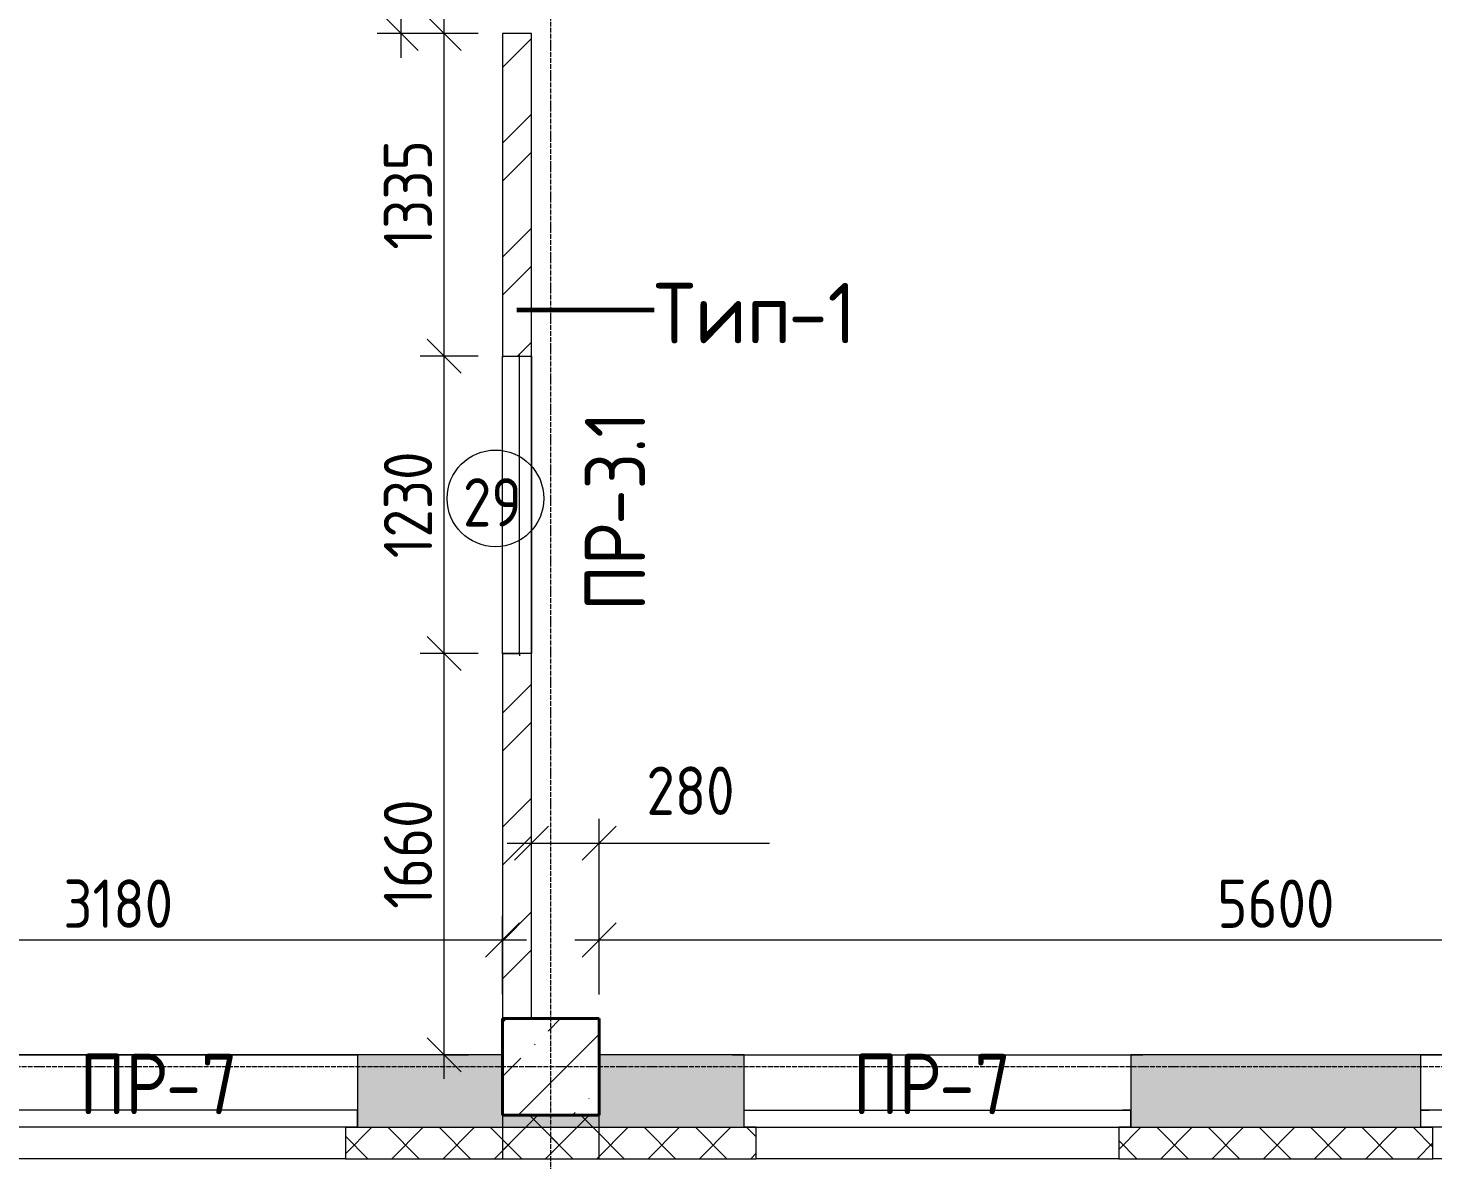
# Model space of a CAD drawing. Header units: millimetres. Extents: x -60946 to 138510, y -262288 to 24501.
# Drawn here: x 31646 to 37459, y -206008 to -201326 of the extents above; entities that cross this region are included whole.
import ezdxf

# ---------------------------------------------------------------- set-up
doc = ezdxf.new("R2010")
doc.units = ezdxf.units.MM
doc.linetypes.add('ADSK_Линия сетки', pattern=[25, 20, -2.5, 0, -2.5])
for name, color, linetype, lineweight in [('0) 1 вып перегородка', 7, 'Continuous', 60), ('_ Окна', 7, 'Continuous', 18), ('Марки', 7, 'Continuous', 20), ('Марки окон', 7, 'Continuous', 20), ('Несущие колонны', 7, 'Continuous', 18), ('Окна', 7, 'Continuous', 9), ('Оси', 7, 'Continuous', 9), ('Размеры', 7, 'Continuous', 9), ('Стены внутренние', 7, 'Continuous', 18), ('Стены наружные', 7, 'Continuous', 18), ('Стены штриховка', 7, 'Continuous', 9)]:
    doc.layers.add(name, color=color, linetype=linetype, lineweight=lineweight)
doc.styles.add('GOST Common_2', font='', dxfattribs={"width": 0.9, "height": 250})
doc.styles.add('GOST Common_3', font='', dxfattribs={"width": 0.9, "height": 200})
doc.styles.add('GOST Common_4', font='', dxfattribs={"height": 250})
doc.styles.get('GOST Common_2').set_extended_font_data('GOST Common')
doc.styles.get('GOST Common_3').set_extended_font_data('GOST Common')
doc.styles.get('GOST Common_4').set_extended_font_data('GOST Common')
doc.dimstyles.new('ADSK_Основной_2_0', dxfattribs={"dimscale": 304.8, "dimtxt": 201.142999, "dimasz": 0.463911, "dimexe": 0.328084, "dimexo": 0.328084, "dimgap": 0.164042, "dimtad": 1, "dimdec": 3, "dimrnd": 0.001, "dimdsep": 46, "dimtxsty": 'GOST Common_3', "dimblk1": 'OBLIQUE', "dimblk2": 'OBLIQUE', "dimsah": 1, "dimcen": 0.09, "dimdle": 0.328084, "dimazin": 2, "dimtfac": 1, "dimtdec": 4, "dimtix": 1, "dimtmove": 0, "dimatfit": 3, "dimfxl": 1, "dimtvp": 1, "dimtolj": 1, "dimtzin": 0, "dimlwd": 20, "dimlwe": 20, "dimarcsym": 2})
doc.dimstyles.new('ADSK_Основной_2_0_2', dxfattribs={"dimscale": 304.8, "dimtxt": 201.142999, "dimasz": 0.463911, "dimexe": 0.328084, "dimexo": 0.328084, "dimgap": 0.164042, "dimtad": 1, "dimdec": 3, "dimrnd": 0.001, "dimdsep": 46, "dimtxsty": 'GOST Common_3', "dimblk1": 'OBLIQUE', "dimblk2": 'OBLIQUE', "dimsah": 1, "dimcen": 0.09, "dimdle": 0.328084, "dimazin": 2, "dimtfac": 1, "dimtdec": 4, "dimtix": 1, "dimtmove": 0, "dimatfit": 3, "dimfxl": 1, "dimtvp": 1, "dimtolj": 1, "dimtzin": 0, "dimlwd": 20, "dimlwe": 20, "dimarcsym": 2})
pattern_1 = [(45, (9.36, -198628.46), (-106.066, 106.066), []), (135, (9.36, -198628.46), (-106.066, -106.066), [])]

# ---------------------------------------------------------------- blocks, each defined once
blk = doc.blocks.new('ОКНО L03 _2СТ_RS - ОК-5_1600х2000h-3556615-Кладочный план 4-го этажа')
at = {"layer": '_ Окна'}
for p, q in [((-838.1, 149), (761.9, 149)), ((-838.1, 149), (-838.1, 79)), ((-838.1, 149), (-833.1, 149)), ((-818.1, 149), (-38.1, 149)), ((-38.1, 149), (741.9, 149)), ((761.9, 149), (756.9, 149)), ((761.9, 149), (761.9, 79)), ((-838.1, 79), (761.9, 79)), ((-838.1, 79), (-803.1, 79)), ((-818.1, 79), (-38.1, 79)), ((-38.1, 79), (741.9, 79)), ((761.9, 79), (726.9, 79))]:
    blk.add_line(p, q, dxfattribs=at)
at = {"layer": 'Окна'}
blk.add_line((-888.1, -150), (811.9, -150), dxfattribs=at)
blk = doc.blocks.new('ОКНО L03 _2СТ_RS - ОК-5_1600х2000h-3556607-Кладочный план 4-го этажа')
at = {"layer": '_ Окна'}
for p, q in [((-838.1, -79), (761.9, -79)), ((-838.1, -149), (-838.1, -79)), ((-838.1, -79), (-803.1, -79)), ((-818.1, -79), (-38.1, -79)), ((-38.1, -79), (741.9, -79)), ((761.9, -79), (726.9, -79)), ((761.9, -149), (761.9, -79)), ((-838.1, -149), (761.9, -149)), ((-838.1, -149), (-833.1, -149)), ((-818.1, -149), (-38.1, -149)), ((-38.1, -149), (741.9, -149)), ((761.9, -149), (756.9, -149))]:
    blk.add_line(p, q, dxfattribs=at)
at = {"layer": 'Окна'}
blk.add_line((-888.1, 150), (811.9, 150), dxfattribs=at)
blk = doc.blocks.new('ADSK_КолоннаЖБ_Прямоугольная - 400x400 мм-1807143-Кладочный план 4-го этажа')
at = {"layer": 'Несущие колонны', "lineweight": 40}
for p, q in [((-200, 200), (200, 200)), ((-200, -200), (-200, 200)), ((200, 200), (200, -200)), ((200, -200), (-200, -200))]:
    blk.add_line(p, q, dxfattribs=at)
blk = doc.blocks.new('ОКНО L01 _СТ_RS - ОК-300_внутреннее_1200х1000h_рентгенозащитное-3505804-Кладочный план 4-го этажа')
at = {"layer": '_ Окна'}
for p, q in [((-653.1, 60), (576.9, 60)), ((-653.1, 60), (-653.1, -10)), ((-653.1, 60), (-648.1, 60)), ((-618.1, 60), (541.9, 60)), ((576.9, 60), (571.9, 60)), ((576.9, 60), (576.9, -10)), ((-653.1, -10), (-663.1, -10)), ((-653.1, -10), (576.9, -10)), ((-618.1, -10), (541.9, -10)), ((576.9, -10), (586.9, -10))]:
    blk.add_line(p, q, dxfattribs=at)
at = {"layer": 'Окна'}
blk.add_line((-703.1, -60), (626.9, -60), dxfattribs=at)
blk = doc.blocks.new('_Oblique')
at = {"color": 0, "linetype": 'ByBlock', "lineweight": -2}
blk.add_line((-0.5, -0.5), (0.5, 0.5), dxfattribs=at)
blk = doc.blocks.new('*D6315')
at = {"layer": 'Defpoints', "color": 0, "transparency": 16777216}
for p in [(34009.4, -204697.8), (33729.4, -204998.4), (34009.4, -205423.5)]:
    blk.add_point(p, dxfattribs=at)
at = {"layer": 'Размеры', "color": 0, "lineweight": 20, "transparency": 16777216}
for p, q in [((33729.4, -204898.4), (33729.4, -204597.8)), ((34009.4, -205323.5), (34009.4, -204597.8)), ((33629.4, -204697.8), (34009.4, -204697.8)), ((34009.4, -204697.8), (34713.6, -204697.8))]:
    blk.add_line(p, q, dxfattribs=at)
at = {"layer": 'Размеры', "color": 0, "lineweight": 20, "transparency": 16777216, "xscale": 141.4, "yscale": 141.4, "zscale": 141.4, "rotation": 180}
blk.add_blockref('_Oblique', (33729.4, -204697.8), dxfattribs=at)
at = {"layer": 'Размеры', "color": 0, "lineweight": 20, "transparency": 16777216, "xscale": 141.4, "yscale": 141.4, "zscale": 141.4}
blk.add_blockref('_Oblique', (34009.4, -204697.8), dxfattribs=at)
at = {"layer": 'Размеры', "color": 0, "lineweight": 9, "transparency": 16777216, "insert": (34205.1, -204381.1), "char_height": 200, "width": 454.106, "attachment_point": 1, "line_spacing_factor": 1.022761, "style": 'GOST Common_3'}
blk.add_mtext('\\A1;280', dxfattribs=at)
blk = doc.blocks.new('*D6316')
at = {"layer": 'Defpoints', "color": 0, "transparency": 16777216}
for p in [(39609.4, -205098.4), (34009.4, -205423.5), (39609.4, -205423.5)]:
    blk.add_point(p, dxfattribs=at)
at = {"layer": 'Размеры', "color": 0, "lineweight": 20, "transparency": 16777216}
for p, q in [((34009.4, -205323.5), (34009.4, -204998.4)), ((39609.4, -205323.5), (39609.4, -204998.4)), ((33909.4, -205098.4), (39709.4, -205098.4))]:
    blk.add_line(p, q, dxfattribs=at)
at = {"layer": 'Размеры', "color": 0, "lineweight": 20, "transparency": 16777216, "xscale": 141.4, "yscale": 141.4, "zscale": 141.4, "rotation": 180}
blk.add_blockref('_Oblique', (34009.4, -205098.4), dxfattribs=at)
at = {"layer": 'Размеры', "color": 0, "lineweight": 20, "transparency": 16777216, "xscale": 141.4, "yscale": 141.4, "zscale": 141.4}
blk.add_blockref('_Oblique', (39609.4, -205098.4), dxfattribs=at)
at = {"layer": 'Размеры', "color": 0, "lineweight": 9, "transparency": 16777216, "insert": (36809.4, -204948.4), "char_height": 200, "width": 605.475, "attachment_point": 5, "style": 'GOST Common_3'}
blk.add_mtext('\\A1;5600', dxfattribs=at)
blk = doc.blocks.new('*D6318')
at = {"layer": 'Defpoints', "color": 0, "transparency": 16777216}
for p in [(33368.4, -203913.5), (33609.4, -203913.5), (33268.4, -205573.5)]:
    blk.add_point(p, dxfattribs=at)
at = {"layer": 'Размеры', "color": 0, "lineweight": 20, "transparency": 16777216}
for p, q in [((33368.4, -205673.5), (33368.4, -203813.5)), ((33509.4, -203913.5), (33268.4, -203913.5)), ((33368.4, -205573.5), (33468.4, -205573.5))]:
    blk.add_line(p, q, dxfattribs=at)
at = {"layer": 'Размеры', "color": 0, "lineweight": 20, "transparency": 16777216, "xscale": 141.4, "yscale": 141.4, "zscale": 141.4}
for p, rotation in [((33368.4, -203913.5), 90), ((33368.4, -205573.5), 270)]:
    blk.add_blockref('_Oblique', p, dxfattribs=dict(at, rotation=rotation))
at = {"layer": 'Размеры', "color": 0, "lineweight": 9, "transparency": 16777216, "insert": (33218.4, -204743.5), "char_height": 200, "width": 560.473, "attachment_point": 5, "rotation": 90, "style": 'GOST Common_3'}
blk.add_mtext('\\A1;1660', dxfattribs=at)
blk = doc.blocks.new('*D6319')
at = {"layer": 'Defpoints', "color": 0, "transparency": 16777216}
for p in [(33368.4, -202683.5), (33609.4, -202683.5), (33609.4, -203913.5)]:
    blk.add_point(p, dxfattribs=at)
at = {"layer": 'Размеры', "color": 0, "lineweight": 20, "transparency": 16777216}
for p, q in [((33368.4, -204013.5), (33368.4, -202583.5)), ((33509.4, -202683.5), (33268.4, -202683.5)), ((33509.4, -203913.5), (33268.4, -203913.5))]:
    blk.add_line(p, q, dxfattribs=at)
at = {"layer": 'Размеры', "color": 0, "lineweight": 20, "transparency": 16777216, "xscale": 141.4, "yscale": 141.4, "zscale": 141.4}
for p, rotation in [((33368.4, -202683.5), 90), ((33368.4, -203913.5), 270)]:
    blk.add_blockref('_Oblique', p, dxfattribs=dict(at, rotation=rotation))
at = {"layer": 'Размеры', "color": 0, "lineweight": 9, "transparency": 16777216, "insert": (33218.4, -203298.5), "char_height": 200, "width": 560.473, "attachment_point": 5, "rotation": 90, "style": 'GOST Common_3'}
blk.add_mtext('\\A1;1230', dxfattribs=at)
blk = doc.blocks.new('*D6320')
at = {"layer": 'Defpoints', "color": 0, "transparency": 16777216}
for p in [(33368.4, -201348.5), (33609.4, -201348.5), (33609.4, -202683.5)]:
    blk.add_point(p, dxfattribs=at)
at = {"layer": 'Размеры', "color": 0, "lineweight": 20, "transparency": 16777216}
for p, q in [((33368.4, -202783.5), (33368.4, -201248.5)), ((33509.4, -201348.5), (33268.4, -201348.5)), ((33509.4, -202683.5), (33268.4, -202683.5))]:
    blk.add_line(p, q, dxfattribs=at)
at = {"layer": 'Размеры', "color": 0, "lineweight": 20, "transparency": 16777216, "xscale": 141.4, "yscale": 141.4, "zscale": 141.4}
for p, rotation in [((33368.4, -201348.5), 90), ((33368.4, -202683.5), 270)]:
    blk.add_blockref('_Oblique', p, dxfattribs=dict(at, rotation=rotation))
at = {"layer": 'Размеры', "color": 0, "lineweight": 9, "transparency": 16777216, "insert": (33218.4, -202016), "char_height": 200, "width": 560.473, "attachment_point": 5, "rotation": 90, "style": 'GOST Common_3'}
blk.add_mtext('\\A1;1335', dxfattribs=at)
blk = doc.blocks.new('*D6321')
at = {"layer": 'Defpoints', "color": 0, "transparency": 16777216}
for p in [(33190.4, -200298.5), (33609.4, -200298.5), (33609.4, -201348.5)]:
    blk.add_point(p, dxfattribs=at)
at = {"layer": 'Размеры', "color": 0, "lineweight": 20, "transparency": 16777216}
for p, q in [((33190.4, -200198.5), (33190.4, -200513.9)), ((33509.4, -200298.5), (33090.4, -200298.5)), ((33190.4, -201448.5), (33190.4, -201213.9)), ((33509.4, -201348.5), (33090.4, -201348.5))]:
    blk.add_line(p, q, dxfattribs=at)
at = {"layer": 'Размеры', "color": 0, "lineweight": 20, "transparency": 16777216, "xscale": 141.4, "yscale": 141.4, "zscale": 141.4}
for p, rotation in [((33190.4, -200298.5), 90), ((33190.4, -201348.5), 270)]:
    blk.add_blockref('_Oblique', p, dxfattribs=dict(at, rotation=rotation))
at = {"layer": 'Размеры', "color": 0, "lineweight": 9, "transparency": 16777216, "insert": (33057, -201144.1), "char_height": 200, "width": 560.473, "attachment_point": 1, "rotation": 90, "line_spacing_factor": 1.022761, "style": 'GOST Common_3'}
blk.add_mtext('\\A1;1050', dxfattribs=at)
blk = doc.blocks.new('*D6125')
at = {"layer": 'Defpoints', "color": 0, "transparency": 16777216}
for p in [(30429.4, -204998.4), (33609.4, -205098.4), (33609.4, -205423.5)]:
    blk.add_point(p, dxfattribs=at)
at = {"layer": 'Размеры', "color": 0, "lineweight": 20, "transparency": 16777216}
for p, q in [((33609.4, -205323.5), (33609.4, -204998.4)), ((30329.4, -205098.4), (33709.4, -205098.4)), ((30429.4, -205098.4), (30429.4, -205198.4))]:
    blk.add_line(p, q, dxfattribs=at)
at = {"layer": 'Размеры', "color": 0, "lineweight": 20, "transparency": 16777216, "xscale": 141.4, "yscale": 141.4, "zscale": 141.4, "rotation": 180}
blk.add_blockref('_Oblique', (30429.4, -205098.4), dxfattribs=at)
at = {"layer": 'Размеры', "color": 0, "lineweight": 20, "transparency": 16777216, "xscale": 141.4, "yscale": 141.4, "zscale": 141.4}
blk.add_blockref('_Oblique', (33609.4, -205098.4), dxfattribs=at)
at = {"layer": 'Размеры', "color": 0, "lineweight": 9, "transparency": 16777216, "insert": (32019.4, -204948.4), "char_height": 200, "width": 560.473, "attachment_point": 5, "style": 'GOST Common_3'}
blk.add_mtext('\\A1;3180', dxfattribs=at)
blk = doc.blocks.new('М_окна1 - Маркировка типоразмера-1510237-Кладочный план 4-го этажа')
at = {"layer": 'Марки окон'}
blk.add_circle((0, 0), 2, dxfattribs=at)

msp = doc.modelspace()

# ---------------------------------------------------------------- hatches: boundary and pattern name
at = {"layer": 'Несущие колонны', "lineweight": 9}
h = msp.add_hatch(dxfattribs=at)
h.set_pattern_fill('FP_1', color=256, style=0, pattern_type=2)
h.set_pattern_definition([(45, (9.36, -198628.46), (-224.5064, 224.5064), []), (45, (233.87, -198628.46), (-224.5064, 224.5064), [396.875, -79.375, 3.353, -76.022])])
h.paths.add_polyline_path([(34009.3615, -205823.4914), (34009.3615, -205423.4914), (33609.3615, -205423.4914), (33609.3615, -205823.4914)])
at = {"layer": 'Стены внутренние', "lineweight": 9}
h = msp.add_hatch(dxfattribs=at)
h.set_pattern_fill('FP_8', color=256, style=0, pattern_type=2)
h.set_pattern_definition([(45, (9.36, -198628.46), (-235.7317, 235.7317), []), (45, (166.5, -198628.46), (-235.7317, 235.7317), [])])
h.paths.add_polyline_path([(33729.3615, -205423.4914), (33729.3615, -203913.4914), (33609.3615, -203913.4914), (33609.3615, -205423.4914)])
h.paths.add_polyline_path([(33729.3615, -202683.4914), (33729.3615, -201348.4914), (33609.3615, -201348.4914), (33609.3615, -202683.4914)])
h.paths.add_polyline_path([(33609.3615, -200298.4914), (33729.3615, -200298.4914), (33729.3615, -199943.4914), (33609.3615, -199943.4914)])
h = msp.add_hatch(dxfattribs=at)
h.set_pattern_fill('FP_2', color=256, style=0, pattern_type=2)
h.set_pattern_definition([(45, (9.36, -198628.46), (84.18955, 308.69595), [396.875, -79.375, 3.353, -76.022])])
h.paths.add_polyline_path([(59259.3615, -205873.4914), (59259.3615, -205872.4914), (59209.3615, -205872.4914), (59209.3615, -205573.4914), (58009.3615, -205573.4914), (58009.3615, -205872.4914), (57959.3615, -205873.4914)])
h.paths.add_polyline_path([(60759.3615, -205873.4914), (61559.3615, -205873.4914), (61559.3615, -205573.4914), (60809.3615, -205573.4914), (60809.3615, -205872.4914), (60759.3615, -205872.4914)])
h.paths.add_polyline_path([(56459.3615, -205873.4914), (56459.3615, -205872.4914), (56409.3615, -205872.4914), (56409.3615, -205573.4914), (54809.3615, -205573.4914), (54809.3615, -205872.4914), (56097.859, -205873.4914)])
h.paths.add_polyline_path([(53259.3615, -205873.4914), (53259.3615, -205872.4914), (53209.3615, -205872.4914), (53209.3615, -205573.4914), (52009.3615, -205573.4914), (52009.3615, -205872.4914), (52797.6931, -205873.4914)])
h.paths.add_polyline_path([(48459.3615, -205873.4914), (50409.3615, -205872.4914), (50409.3615, -205573.4914), (48509.3615, -205573.4914), (48509.3615, -205872.4914), (48459.3615, -205872.4914)])
h.paths.add_polyline_path([(39597.0293, -205873.4914), (40609.3615, -205872.4914), (40609.3615, -205573.4914), (39009.3615, -205573.4914), (39009.3615, -205872.4914), (38959.3615, -205873.4914)])
h.paths.add_polyline_path([(37459.3615, -205873.4914), (37459.3615, -205872.4914), (37409.3615, -205872.4914), (37409.3615, -205573.4914), (36209.3615, -205573.4914), (36209.3615, -205872.4914), (36296.8633, -205873.4914)])
h.paths.add_polyline_path([(46959.3615, -205873.4914), (46959.3615, -205872.4914), (46909.3615, -205872.4914), (46909.3615, -205573.4914), (45009.3615, -205573.4914), (45009.3615, -205872.4914), (46197.3612, -205873.4914)])
h.paths.add_polyline_path([(42897.1952, -205873.4914), (43409.3615, -205872.4914), (43409.3615, -205573.4914), (42209.3615, -205573.4914), (42209.3615, -205872.4914), (42159.3615, -205873.4914)])
h.paths.add_polyline_path([(34659.3615, -205873.4914), (34659.3615, -205872.4914), (34609.3615, -205872.4914), (34609.3615, -205573.4914), (34009.3615, -205573.4914), (34009.3615, -205823.4914), (33609.3615, -205823.4914), (33609.3615, -205573.4914), (33009.3615, -205573.4914), (33009.3615, -205872.4914), (32996.6974, -205873.4914)])
h.paths.add_polyline_path([(22659.3615, -205873.4914), (22659.3615, -205872.4914), (22609.3615, -205872.4914), (22609.3615, -205573.4914), (22009.3615, -205573.4914), (22009.3615, -205823.4914), (21609.3615, -205823.4914), (21609.3615, -205573.4914), (21009.3615, -205573.4914), (21009.3615, -205872.4914), (20959.3615, -205873.4914)])
h.paths.add_polyline_path([(28659.3615, -205873.4914), (28659.3615, -205872.4914), (28609.3615, -205872.4914), (28609.3615, -205573.4914), (27009.3615, -205573.4914), (27009.3615, -205872.4914), (26959.3615, -205873.4914)])
h.paths.add_polyline_path([(25459.3615, -205873.4914), (25459.3615, -205872.4914), (25409.3615, -205872.4914), (25409.3615, -205573.4914), (24209.3615, -205573.4914), (24209.3615, -205872.4914), (24159.3615, -205873.4914)])
h.paths.add_polyline_path([(19459.3615, -205873.4914), (19459.3615, -205872.4914), (19409.3615, -205872.4914), (19409.3615, -205573.4914), (18209.3615, -205573.4914), (18209.3615, -205872.4914), (18159.3615, -205873.4914)])
h.paths.add_polyline_path([(31459.3615, -205873.4914), (31459.3615, -205872.4914), (31409.3615, -205872.4914), (31409.3615, -205573.4914), (30209.3615, -205573.4914), (30209.3615, -205872.4914), (30159.3615, -205873.4914)])
h.paths.add_polyline_path([(16659.3615, -205873.4914), (16659.3615, -205872.4914), (16609.3615, -205872.4914), (16609.3615, -205573.4914), (16009.3615, -205573.4914), (16009.3615, -205823.4914), (15609.3615, -205823.4914), (15609.3615, -205573.4914), (15009.3615, -205573.4914), (15009.3615, -205823.4914), (14609.3615, -205823.4914), (14609.3615, -205573.4914), (14009.3615, -205573.4914), (14009.3615, -205872.4914), (16495.8676, -205873.4914)])
h.paths.add_polyline_path([(9659.3615, -205873.4914), (9659.3615, -205872.4914), (9609.3615, -205872.4914), (9609.3615, -205573.4914), (9009.3615, -205573.4914), (9009.3615, -205823.4914), (8609.3615, -205823.4914), (8609.3615, -205573.4914), (8009.3615, -205573.4914), (8009.3615, -205872.4914), (7959.3615, -205873.4914)])
h.paths.add_polyline_path([(11159.3615, -205873.4914), (12409.3615, -205872.4914), (12409.3615, -205573.4914), (11209.3615, -205573.4914), (11209.3615, -205872.4914), (11159.3615, -205872.4914)])
h.paths.add_polyline_path([(3659.3615, -205873.4914), (3659.3615, -205872.4914), (3609.3615, -205872.4914), (3609.3615, -205573.4914), (3009.3615, -205573.4914), (3009.3615, -205823.4914), (2609.3615, -205823.4914), (2609.3615, -205573.4914), (2009.3615, -205573.4914), (2009.3615, -205872.4914), (3295.2038, -205873.4914)])
h.paths.add_polyline_path([(-840.6385, -205873.4914), (409.3615, -205872.4914), (409.3615, -205573.4914), (-790.6385, -205573.4914), (-790.6385, -205872.4914), (-840.6385, -205872.4914)])
h.paths.add_polyline_path([(-2340.6385, -205873.4914), (-2340.6385, -205872.4914), (-2390.6385, -205872.4914), (-2390.6385, -205573.4914), (-2990.6385, -205573.4914), (-2990.6385, -205873.4914)])
h.paths.add_polyline_path([(5159.3615, -205873.4914), (6409.3615, -205872.4914), (6409.3615, -205573.4914), (5209.3615, -205573.4914), (5209.3615, -205872.4914), (5159.3615, -205872.4914)])
at = {"layer": 'Стены наружные', "lineweight": 9}
h = msp.add_hatch(dxfattribs=at)
h.set_pattern_fill('FP_4', color=256, style=0, pattern_type=2)
h.set_pattern_definition(pattern_1)
h.paths.add_polyline_path([(33609.3615, -206003.4914), (34009.3615, -206003.4914), (34009.3615, -205823.4914), (33609.3615, -205823.4914)])
h = msp.add_hatch(dxfattribs=at)
h.set_pattern_fill('FP_4', color=256, style=0, pattern_type=2)
h.set_pattern_definition(pattern_1)
h.paths.add_polyline_path([(61989.3615, -206003.4914), (61989.3615, -205873.4914), (60759.3615, -205873.4914), (60759.3615, -206003.4914), (61873.1494, -206003.4914)])
h.paths.add_polyline_path([(57959.3615, -206003.4914), (59259.3615, -206003.4914), (59259.3615, -205873.4914), (57959.3615, -205873.4914)])
h.paths.add_polyline_path([(40659.3615, -206003.4914), (40659.3615, -205873.4914), (38959.3615, -205873.4914), (38959.3615, -206003.4914), (39597.0293, -206003.4914)])
h.paths.add_polyline_path([(51959.3615, -206003.4914), (53259.3615, -206003.4914), (53259.3615, -205873.4914), (51959.3615, -205873.4914)])
h.paths.add_polyline_path([(42159.3615, -206003.4914), (43459.3615, -206003.4914), (43459.3615, -205873.4914), (42159.3615, -205873.4914)])
h.paths.add_polyline_path([(44959.3615, -206003.4914), (46959.3615, -206003.4914), (46959.3615, -205873.4914), (44959.3615, -205873.4914)])
h.paths.add_polyline_path([(37459.3615, -206003.4914), (37459.3615, -205873.4914), (36159.3615, -205873.4914), (36159.3615, -206003.4914), (36296.8633, -206003.4914)])
h.paths.add_polyline_path([(56097.859, -206003.4914), (56459.3615, -206003.4914), (56459.3615, -205873.4914), (54759.3615, -205873.4914), (54759.3615, -206003.4914)])
h.paths.add_polyline_path([(48459.3615, -206003.4914), (50459.3615, -206003.4914), (50459.3615, -205873.4914), (48459.3615, -205873.4914)])
h.paths.add_polyline_path([(32996.6974, -206003.4914), (34659.3615, -206003.4914), (34659.3615, -205873.4914), (32959.3615, -205873.4914), (32959.3615, -206003.4914)])
h.paths.add_polyline_path([(16659.3615, -206003.4914), (16659.3615, -205873.4914), (13959.3615, -205873.4914), (13959.3615, -206003.4914), (16495.8676, -206003.4914)])
h.paths.add_polyline_path([(31459.3615, -206003.4914), (31459.3615, -205873.4914), (30159.3615, -205873.4914), (30159.3615, -206003.4914)])
h.paths.add_polyline_path([(18159.3615, -206003.4914), (19459.3615, -206003.4914), (19459.3615, -205873.4914), (18159.3615, -205873.4914)])
h.paths.add_polyline_path([(20959.3615, -206003.4914), (22659.3615, -206003.4914), (22659.3615, -205873.4914), (20959.3615, -205873.4914)])
h.paths.add_polyline_path([(26959.3615, -206003.4914), (28659.3615, -206003.4914), (28659.3615, -205873.4914), (26959.3615, -205873.4914)])
h.paths.add_polyline_path([(25459.3615, -206003.4914), (25459.3615, -205873.4914), (24159.3615, -205873.4914), (24159.3615, -206003.4914)])
h.paths.add_polyline_path([(459.3615, -206003.4914), (459.3615, -205873.4914), (-840.6385, -205873.4914), (-840.6385, -206003.4914), (-4.9621, -206003.4914)])
h.paths.add_polyline_path([(12459.3615, -206003.4914), (12459.3615, -205873.4914), (11159.3615, -205873.4914), (11159.3615, -206003.4914)])
h.paths.add_polyline_path([(9659.3615, -206003.4914), (9659.3615, -205873.4914), (7959.3615, -205873.4914), (7959.3615, -206003.4914)])
h.paths.add_polyline_path([(1959.3615, -206003.4914), (3659.3615, -206003.4914), (3659.3615, -205873.4914), (1959.3615, -205873.4914)])
h.paths.add_polyline_path([(-2990.6385, -206003.4914), (-2340.6385, -206003.4914), (-2340.6385, -205873.4914), (-2990.6385, -205873.4914)])
h.paths.add_polyline_path([(5159.3615, -206003.4914), (6459.3615, -206003.4914), (6459.3615, -205873.4914), (5159.3615, -205873.4914)])

# ---------------------------------------------------------------- linework, layer by layer
at = {"layer": '0) 1 вып перегородка'}
msp.add_line((33669.3615, -202491.2184), (34236.5189, -202491.2184), dxfattribs=at)
at = {"layer": 'Несущие колонны', "lineweight": 9}
for p, q in [((33729.3615, -205423.4914), (33609.3615, -205423.4914)), ((33609.3615, -205423.4914), (33609.3615, -205573.4914)), ((34009.3615, -205423.4914), (33729.3615, -205423.4914)), ((34009.3615, -205573.4914), (34009.3615, -205423.4914)), ((33609.3615, -205573.4914), (33609.3615, -205823.4914)), ((34009.3615, -205823.4914), (34009.3615, -205573.4914)), ((33609.3615, -205823.4914), (34009.3615, -205823.4914))]:
    msp.add_line(p, q, dxfattribs=at)
at = {"layer": 'Оси', "linetype": 'ADSK_Линия сетки', "lineweight": 5}
for p, q in [((33809.3615, -209602.3427), (33809.3615, -188601.0153)), ((62563.3938, -205623.4914), (-25230.7352, -205623.4914))]:
    msp.add_line(p, q, dxfattribs=at)
at = {"layer": 'Стены внутренние', "lineweight": 5}
for p, q in [((33609.3615, -201348.4914), (33609.3615, -202683.4914)), ((33729.3615, -201348.4914), (33609.3615, -201348.4914)), ((33729.3615, -202683.4914), (33729.3615, -201348.4914)), ((33609.3615, -202683.4914), (33729.3615, -202683.4914)), ((33609.3615, -203913.4914), (33609.3615, -202683.4914)), ((33729.3615, -202683.4914), (33729.3615, -203913.4914)), ((33609.3615, -203913.4914), (33609.3615, -205423.4914)), ((33729.3615, -203913.4914), (33609.3615, -203913.4914)), ((33729.3615, -205423.4914), (33729.3615, -203913.4914)), ((33609.3615, -205423.4914), (33729.3615, -205423.4914)), ((31409.3615, -205573.4914), (33009.3615, -205573.4914)), ((33609.3615, -205573.4914), (33009.3615, -205573.4914)), ((33009.3615, -205573.4914), (33009.3615, -205872.4914)), ((33609.3615, -205823.4914), (33609.3615, -205573.4914)), ((34609.3615, -205573.4914), (34009.3615, -205573.4914)), ((34009.3615, -205573.4914), (34009.3615, -205823.4914)), ((34609.3615, -205872.4914), (34609.3615, -205573.4914)), ((34609.3615, -205573.4914), (36209.3615, -205573.4914)), ((37409.3615, -205573.4914), (36209.3615, -205573.4914)), ((36209.3615, -205573.4914), (36209.3615, -205872.4914)), ((37409.3615, -205872.4914), (37409.3615, -205573.4914)), ((37409.3615, -205573.4914), (39009.3615, -205573.4914)), ((33009.3615, -205872.4914), (32959.3615, -205872.4914)), ((32959.3615, -205872.4914), (32959.3615, -205873.4914)), ((34659.3615, -205872.4914), (34609.3615, -205872.4914)), ((34659.3615, -205873.4914), (34659.3615, -205872.4914)), ((36209.3615, -205872.4914), (36159.3615, -205872.4914)), ((36159.3615, -205872.4914), (36159.3615, -205873.4914)), ((37459.3615, -205872.4914), (37409.3615, -205872.4914)), ((37459.3615, -205873.4914), (37459.3615, -205872.4914))]:
    msp.add_line(p, q, dxfattribs=at)
at = {"layer": 'Стены наружные', "lineweight": 9}
for p, q in [((34009.3615, -205823.4914), (33609.3615, -205823.4914)), ((33609.3615, -205823.4914), (33609.3615, -206003.4914)), ((34009.3615, -206003.4914), (34009.3615, -205823.4914)), ((32959.3615, -205873.4914), (32959.3615, -206003.4914)), ((34659.3615, -206003.4914), (34659.3615, -205873.4914)), ((36159.3615, -205873.4914), (36159.3615, -206003.4914)), ((37459.3615, -206003.4914), (37459.3615, -205873.4914)), ((32959.3615, -206003.4914), (31459.3615, -206003.4914)), ((32959.3615, -206003.4914), (34659.3615, -206003.4914)), ((36159.3615, -206003.4914), (34659.3615, -206003.4914)), ((36159.3615, -206003.4914), (37459.3615, -206003.4914)), ((38959.3615, -206003.4914), (37459.3615, -206003.4914))]:
    msp.add_line(p, q, dxfattribs=at)
at = {"layer": 'Стены штриховка', "lineweight": 9}
for p, q in [((32959.3615, -205873.4914), (34659.3615, -205873.4914)), ((36159.3615, -205873.4914), (37459.3615, -205873.4914))]:
    msp.add_line(p, q, dxfattribs=at)

# ---------------------------------------------------------------- block references
at = {"layer": 'Марки окон', "lineweight": 9, "xscale": 99.99999999999993, "yscale": 99.99999999999993, "zscale": 99.99999999999993}
msp.add_blockref('М_окна1 - Маркировка типоразмера-1510237-Кладочный план 4-го этажа', (33580.4322, -203271.7262), dxfattribs=at)
at = {"layer": 'Несущие колонны', "lineweight": 9, "rotation": 89.9999999999999}
msp.add_blockref('ADSK_КолоннаЖБ_Прямоугольная - 400x400 мм-1807143-Кладочный план 4-го этажа', (33809.3615, -205623.4914), dxfattribs=at)
at = {"layer": 'Окна'}
for name, p, rotation in [('ОКНО L01 _СТ_RS - ОК-300_внутреннее_1200х1000h_рентгенозащитное-3505804-Кладочный план 4-го этажа', (33669.3615, -203260.3914), 89.99999999999973), ('ОКНО L03 _2СТ_RS - ОК-5_1600х2000h-3556615-Кладочный план 4-го этажа', (32171.2615, -205723.4914), 180), ('ОКНО L03 _2СТ_RS - ОК-5_1600х2000h-3556615-Кладочный план 4-го этажа', (38171.2615, -205723.4914), 180)]:
    msp.add_blockref(name, p, dxfattribs=dict(at, rotation=rotation))
at = {"layer": 'Окна', "lineweight": 9}
msp.add_blockref('ОКНО L03 _2СТ_RS - ОК-5_1600х2000h-3556607-Кладочный план 4-го этажа', (35447.4615, -205723.4914), dxfattribs=at)

# ---------------------------------------------------------------- texts
at = {"layer": '0) 1 вып перегородка', "color": 116, "lineweight": 9, "true_color": 0x008040, "char_height": 250, "attachment_point": 1, "style": 'GOST Common_4'}
for s, insert, width in [('Тип', (34236.5189, -202380.2913), 673.4175), ('-1', (34792.1439, -202380.2913), 368.77625)]:
    msp.add_mtext(s, dxfattribs=dict(at, insert=insert, width=width))
at = {"layer": 'Марки', "lineweight": 9, "char_height": 250, "attachment_point": 1, "rotation": 90, "style": 'GOST Common_2'}
for s, insert, width in [('-3.1', (33950.0175, -203380.3348), 606.07575), ('ПР', (33950.0175, -203737.5223), 432.91125)]:
    msp.add_mtext(s, dxfattribs=dict(at, insert=insert, width=width))
at = {"layer": 'Марки', "lineweight": 9, "char_height": 250, "attachment_point": 1, "style": 'GOST Common_2'}
for s, insert, width in [('ПР', (31859.4307, -205569.5103), 432.91125), ('-7', (32216.6182, -205569.5103), 389.620125), ('ПР', (35059.4307, -205569.5103), 432.91125), ('-7', (35416.6182, -205569.5103), 389.620125)]:
    msp.add_mtext(s, dxfattribs=dict(at, insert=insert, width=width))
at = {"layer": 'Марки окон', "lineweight": 5, "insert": (33445.8748, -203187.9408), "char_height": 200, "width": 317.46825, "attachment_point": 1, "style": 'GOST Common_3'}
msp.add_mtext('29', dxfattribs=at)

# ---------------------------------------------------------------- dimensions: what is measured, and where the dimension line sits
at = {"layer": 'Размеры', "lineweight": 9}
dim = msp.add_linear_dim(base=(33190.3594, -200298.4914), p1=(33609.3615, -201348.4914), p2=(33609.3615, -200298.4914), angle=90, dimstyle='ADSK_Основной_2_0', override={"dimpost": '<>', "dimfxl": 1050}, dxfattribs=at)
dim.commit()
dim.dimension.update_dxf_attribs({"geometry": '*D6321', "text_midpoint": (33190.3594, -200863.8501), "dimtype": 160, "text_rotation": 90})
for base, p1, p2, override, picture, middle in [((33368.3917, -201348.4914), (33609.3615, -202683.4914), (33609.3615, -201348.4914), {"dimpost": '<>', "dimfxl": 1335}, '*D6320', (33218.3917, -202015.9914)), ((33368.3917, -202683.4914), (33609.3615, -203913.4914), (33609.3615, -202683.4914), {"dimpost": '<>', "dimfxl": 1230}, '*D6319', (33218.3917, -203298.4914)), ((33368.3917, -203913.4914), (33268.4068, -205573.4914), (33609.3615, -203913.4914), {"dimpost": '<>', "dimfxl": 1694.653384}, '*D6318', (33218.3917, -204743.4914))]:
    dim = msp.add_linear_dim(base=base, p1=p1, p2=p2, angle=90, dimstyle='ADSK_Основной_2_0_2', override=override, dxfattribs=at)
    dim.commit()
    dim.dimension.update_dxf_attribs({"geometry": picture, "text_midpoint": middle})
dim = msp.add_linear_dim(base=(34009.3615, -204697.7954), p1=(33729.3615, -204998.4173), p2=(34009.3615, -205423.4914), dimstyle='ADSK_Основной_2_0', override={"dimpost": '<>', "dimfxl": 509.006916}, dxfattribs=at)
dim.commit()
dim.dimension.update_dxf_attribs({"geometry": '*D6315', "text_midpoint": (34432.1901, -204697.7954), "dimtype": 160})
for base, p1, p2, override, picture, middle in [((33609.3615, -205098.4021), (30429.3615, -204998.4173), (33609.3615, -205423.4914), {"dimpost": '<>', "dimfxl": 3208.284283}, '*D6125', (32019.3615, -204948.4021)), ((39609.3615, -205098.4021), (34009.3615, -205423.4914), (39609.3615, -205423.4914), {"dimpost": '<>', "dimfxl": 5600}, '*D6316', (36809.3615, -204948.4021))]:
    dim = msp.add_linear_dim(base=base, p1=p1, p2=p2, dimstyle='ADSK_Основной_2_0_2', override=override, dxfattribs=at)
    dim.commit()
    dim.dimension.update_dxf_attribs({"geometry": picture, "text_midpoint": middle})

doc.saveas('drawing.dxf')
